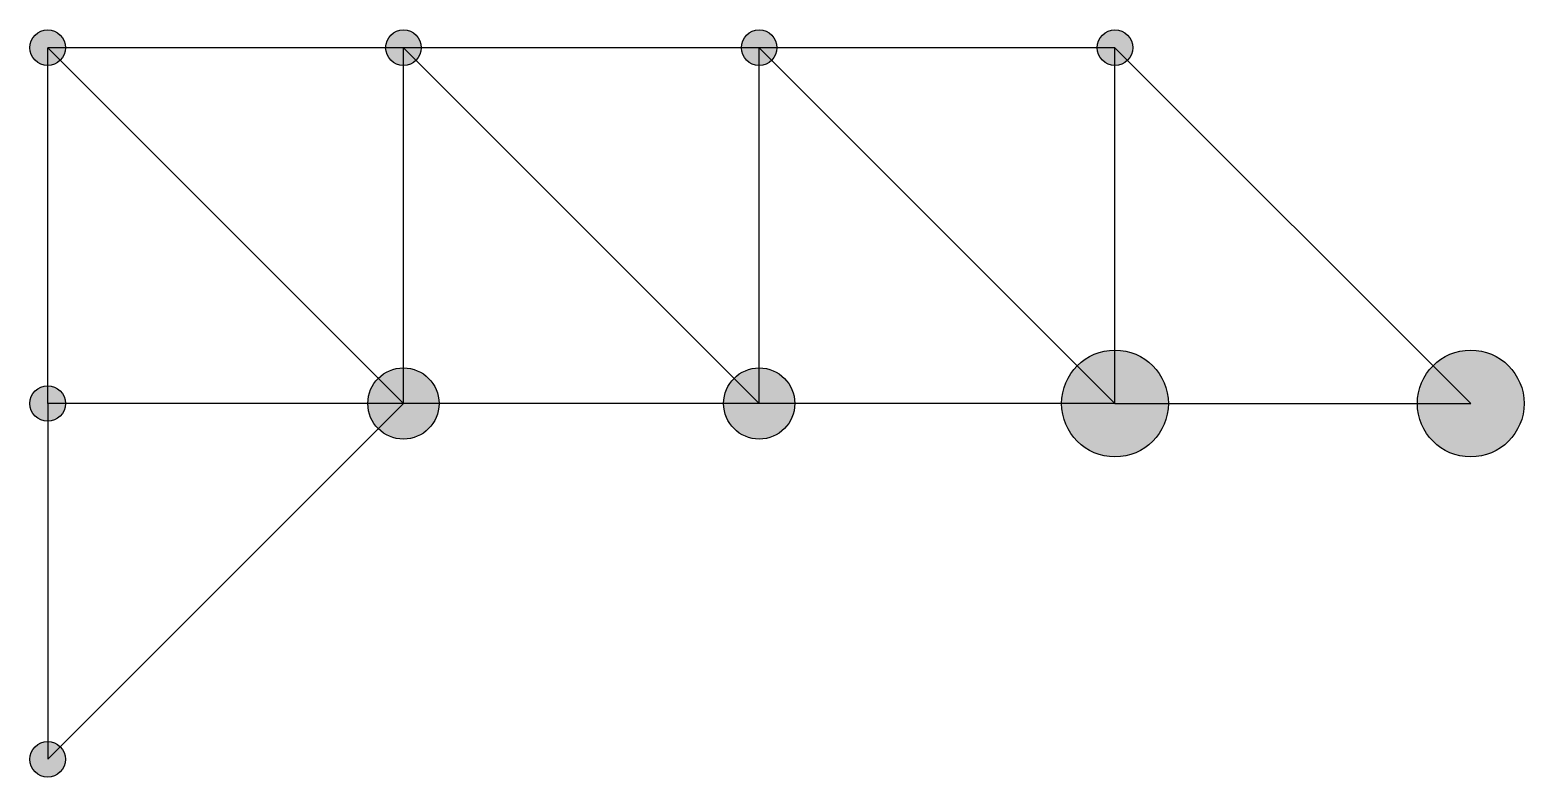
# Model space of a CAD drawing. Header units: millimetres. Extents: x -0.5 to 41.5, y -0.5 to 20.5.
import ezdxf

# ---------------------------------------------------------------- set-up
doc = ezdxf.new("R2010")
doc.units = ezdxf.units.MM
doc.layers.add('Barras', color=5, linetype='Continuous')
doc.layers.add('Nodos', color=1, linetype='Continuous')

msp = doc.modelspace()

# ---------------------------------------------------------------- hatches: boundary and pattern name
at = {"layer": 'Nodos'}
h = msp.add_hatch(color=256, dxfattribs=at)
h.dxf.hatch_style = 1
edge = h.paths.add_edge_path()
edge.add_arc((0, 20), 0.5, 0, 360)
h = msp.add_hatch(color=256, dxfattribs=at)
h.dxf.hatch_style = 1
edge = h.paths.add_edge_path()
edge.add_arc((10, 20), 0.5, 0, 360)
h = msp.add_hatch(color=256, dxfattribs=at)
h.dxf.hatch_style = 1
edge = h.paths.add_edge_path()
edge.add_arc((20, 20), 0.5, 0, 360)
h = msp.add_hatch(color=256, dxfattribs=at)
h.dxf.hatch_style = 1
edge = h.paths.add_edge_path()
edge.add_arc((30, 20), 0.5, 0, 360)
h = msp.add_hatch(color=256, dxfattribs=at)
h.dxf.hatch_style = 1
edge = h.paths.add_edge_path()
edge.add_arc((30, 10), 1.5, 0, 360)
h = msp.add_hatch(color=256, dxfattribs=at)
h.dxf.hatch_style = 1
edge = h.paths.add_edge_path()
edge.add_arc((40, 10), 1.5, 0, 360)
h = msp.add_hatch(color=256, dxfattribs=at)
h.dxf.hatch_style = 1
edge = h.paths.add_edge_path()
edge.add_arc((10, 10), 1, 0, 360)
h = msp.add_hatch(color=256, dxfattribs=at)
h.dxf.hatch_style = 1
edge = h.paths.add_edge_path()
edge.add_arc((20, 10), 1, 0, 360)
h = msp.add_hatch(color=256, dxfattribs=at)
h.dxf.hatch_style = 1
edge = h.paths.add_edge_path()
edge.add_arc((0, 10), 0.5, 0, 360)
h = msp.add_hatch(color=256, dxfattribs=at)
h.dxf.hatch_style = 1
edge = h.paths.add_edge_path()
edge.add_arc((0, 0), 0.5, 0, 360)

# ---------------------------------------------------------------- linework, layer by layer
at = {"layer": 'Barras'}
for p, q in [((0, 10), (0, 20)), ((0, 20), (10, 10)), ((10, 20), (0, 20)), ((10, 10), (10, 20)), ((10, 20), (20, 10)), ((20, 20), (10, 20)), ((20, 10), (20, 20)), ((20, 20), (30, 10)), ((30, 20), (20, 20)), ((30, 10), (30, 20)), ((40, 10), (30, 20)), ((0, 0), (10, 10)), ((10, 10), (0, 10)), ((0, 10), (0, 0)), ((20, 10), (10, 10)), ((30, 10), (20, 10)), ((30, 10), (40, 10))]:
    msp.add_line(p, q, dxfattribs=at)
at = {"layer": 'Nodos'}
for centre, radius in [((0, 20), 0.5), ((10, 20), 0.5), ((20, 20), 0.5), ((30, 20), 0.5), ((30, 10), 1.5), ((40, 10), 1.5), ((10, 10), 1), ((20, 10), 1), ((0, 10), 0.5), ((0, 0), 0.5)]:
    msp.add_circle(centre, radius, dxfattribs=at)

doc.saveas('drawing.dxf')
